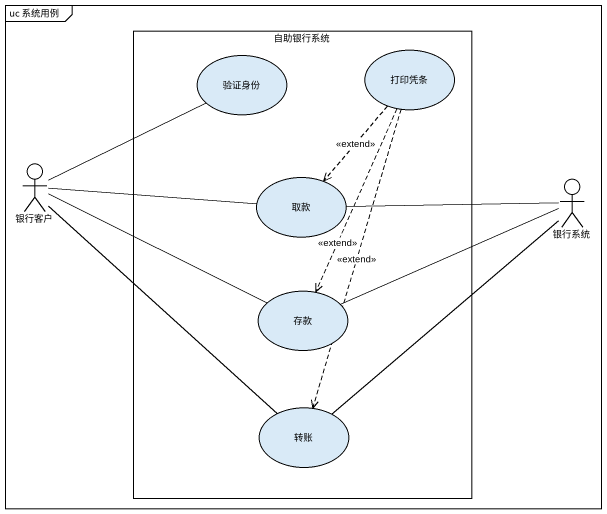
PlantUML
@startuml
mainframe uc 系统用例
rectangle 自助银行系统 {
  usecase 验证身份
  usecase 打印凭条
  usecase 取款
  usecase 存款
  usecase 转账
}
actor 银行客户
actor 银行系统
打印凭条 ..> 取款 : <<extend>>
打印凭条 ..> 存款 : <<extend>>
打印凭条 ..> 转账 : <<extend>>
银行客户 -right- 验证身份
银行客户 -right- 取款
银行客户 -right- 存款
银行客户 -- 转账
银行系统 -left- 取款
银行系统 -left- 存款
银行系统 -- 转账
@enduml
